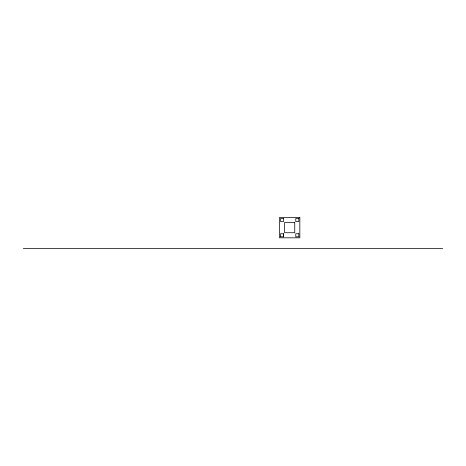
<?xml version="1.0" encoding="UTF-8"?>
<svg xmlns="http://www.w3.org/2000/svg" width="466" height="466" viewBox="0 0 466 466"><rect width="100%" height="100%" fill="white"/><g stroke="black" fill="none" stroke-linecap="round" stroke-linejoin="round"><path stroke-width="0.7" d="M280.509 236.792L283.561 236.792L283.561 233.74L280.509 233.74L280.509 236.792M23.3 248.535L442.7 248.535M283.561 233.74L283.561 236.792M299.836 217.465L279.495 217.465L279.495 237.811L299.836 237.811L299.836 217.465M283.561 218.484L280.509 218.484L280.509 221.536L283.561 221.536L283.561 218.484M298.822 218.484L295.77 218.484L295.77 221.536L298.822 221.536L298.822 218.484M294.751 222.55L284.58 222.55L284.58 232.726L294.751 232.726L294.751 222.55M298.822 233.74L295.77 233.74L295.77 236.792L298.822 236.792L298.822 233.74"/></g></svg>
